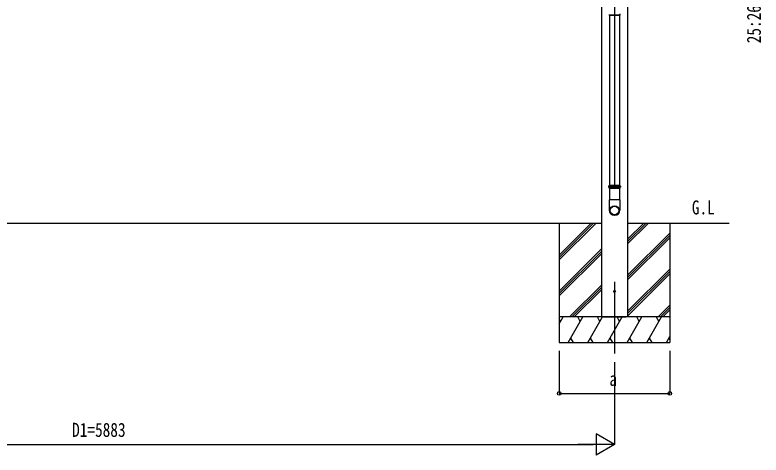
# Model space of a CAD drawing. Units: millimetres, scale not verified. Extents: x -10512 to 10512, y -7425 to 7425.
# Drawn here: x -6278 to -1893, y -4875 to -2286 of the extents above; entities that cross this region are included whole.
import ezdxf
from ezdxf.enums import TextEntityAlignment as Align

# ---------------------------------------------------------------- set-up
doc = ezdxf.new("R2010")
doc.units = ezdxf.units.MM
doc.header["$LTSCALE"] = 40
for name, color, linetype in [('0-2_USER1', 3, 'Continuous'), ('0-4_YKK_12', 2, 'Continuous'), ('0-5_YKK_13', 4, 'Continuous'), ('0-6_YKK_A1', 4, 'Continuous'), ('0-7_YKK_D', 6, 'Continuous')]:
    doc.layers.add(name, color=color, linetype=linetype)
doc.styles.add('ＭＳ ゴシック', font='')
doc.styles.get('ＭＳ ゴシック').set_extended_font_data('MS Gothic')

msp = doc.modelspace()

# ---------------------------------------------------------------- linework, layer by layer
at = {"layer": '0-4_YKK_12'}
for p, q in [((-2754.45, -1120.18), (-2754.45, -3297.41)), ((-2754.45, -3856.57), (-2754.45, -4277.65))]:
    msp.add_line(p, q, dxfattribs=at)
at = {"layer": '0-5_YKK_13'}
for p, q in [((-2787.05, -2286.23), (-2721.85, -2286.23)), ((-2786.45, -2286.23), (-2786.45, -2288.23)), ((-2786.45, -2288.23), (-2722.45, -2288.23)), ((-2784.45, -2288.23), (-2784.45, -3286.88)), ((-2724.45, -2288.23), (-2724.45, -3286.88)), ((-2722.45, -2286.23), (-2722.45, -2288.23)), ((-2786.45, -3286.88), (-2722.45, -3286.88)), ((-2786.45, -3286.88), (-2786.45, -3288.88)), ((-2722.45, -3286.88), (-2722.45, -3288.88)), ((-2792.45, -3295.88), (-2716.45, -3295.88)), ((-2787.05, -3288.88), (-2721.85, -3288.88)), ((-2787.05, -3302.88), (-2721.85, -3302.88)), ((-2786.45, -3302.88), (-2786.45, -3304.88)), ((-2786.45, -3304.88), (-2722.45, -3304.88)), ((-2784.45, -3304.88), (-2784.45, -3374.33)), ((-2724.45, -3304.88), (-2724.45, -3374.33)), ((-2722.45, -3302.88), (-2722.45, -3304.88)), ((-2722.6, -3374.33), (-2786.3, -3374.33)), ((-2786.3, -3374.33), (-2786.3, -3433.6)), ((-2722.6, -3374.33), (-2722.6, -3433.6))]:
    msp.add_line(p, q, dxfattribs=at)
msp.add_circle((-2754.45, -3912.52), 5, dxfattribs=at)
for centre, radius, start, end in [((-2748.7, -2279.23), 27.75, 345.38917, 0), ((-2760.2, -3295.88), 27.75, 165.38919, 194.61079), ((-2748.7, -3295.88), 27.75, 0, 14.61083), ((-2748.7, -3295.88), 27.75, 345.38917, 0), ((-2755.3, -3433.6), 31, 180, 270), ((-2753.6, -3433.6), 31, 270, 0)]:
    msp.add_arc(centre, radius, start, end, dxfattribs=at)
for major_axis in [(-28.29, 0), (-25.83, 0)]:
    msp.add_ellipse((-2754.45, -3436.42), major_axis=major_axis, ratio=0.996195, dxfattribs=at)
at = {"layer": '0-6_YKK_A1'}
for p, q in [((-2831.45, -895.65), (-2831.45, -3512.52)), ((-2677.45, -881.72), (-2677.45, -3512.52)), ((-2831.45, -3512.52), (-8560.45, -3512.52)), ((-3079.45, -3514.65), (-3077.32, -3512.52)), ((-3079.45, -3512.52), (-3079.45, -4212.52)), ((-3079.45, -3698.5), (-2893.47, -3512.52)), ((-3079.45, -3712.64), (-2879.33, -3512.52)), ((-3079.45, -3726.78), (-2865.19, -3512.52)), ((-3079.45, -3514.65), (-3077.32, -3512.52)), ((-2831.45, -3512.52), (-2831.45, -4062.52)), ((-2079.96, -3512.52), (-2677.45, -3512.52)), ((-2677.45, -3633.15), (-2556.82, -3512.52)), ((-2677.45, -3619.01), (-2570.96, -3512.52)), ((-2677.45, -3604.87), (-2585.1, -3512.52)), ((-2677.45, -3512.52), (-2677.45, -4062.52)), ((-2429.45, -3512.52), (-2429.45, -4212.52)), ((-2677.45, -3817), (-2429.45, -3569)), ((-2677.45, -3831.14), (-2429.45, -3583.14)), ((-2677.45, -3845.28), (-2429.45, -3597.28)), ((-3079.45, -3910.63), (-2831.45, -3662.63)), ((-3079.45, -3924.77), (-2831.45, -3676.77)), ((-3079.45, -3938.91), (-2831.45, -3690.91)), ((-2677.45, -4029.13), (-2429.45, -3781.13)), ((-2677.45, -4043.27), (-2429.45, -3795.27)), ((-2677.45, -4057.41), (-2429.45, -3809.41)), ((-3019.21, -4062.52), (-2831.45, -3874.76)), ((-3005.07, -4062.52), (-2831.45, -3888.9)), ((-2990.92, -4062.52), (-2831.45, -3903.05)), ((-2498.71, -4062.52), (-2429.45, -3993.26)), ((-2484.57, -4062.52), (-2429.45, -4007.4)), ((-2470.42, -4062.52), (-2429.45, -4021.55)), ((-2429.45, -4062.52), (-3079.45, -4062.52)), ((-3079.45, -4102.61), (-3056.3, -4062.52)), ((-3071.3, -4088.5), (-3079.45, -4074.39)), ((-3027.43, -4212.52), (-2940.83, -4062.52)), ((-2955.83, -4088.5), (-2970.83, -4062.52)), ((-2911.96, -4212.52), (-2825.36, -4062.52)), ((-2840.36, -4088.5), (-2855.36, -4062.52)), ((-2821.95, -4062.52), (-2686.95, -4062.52)), ((-2796.49, -4212.52), (-2709.89, -4062.52)), ((-2724.89, -4088.5), (-2739.89, -4062.52)), ((-2681.02, -4212.52), (-2594.42, -4062.52)), ((-2609.42, -4088.5), (-2624.42, -4062.52)), ((-2565.55, -4212.52), (-2478.95, -4062.52)), ((-2508.95, -4062.52), (-2493.95, -4088.5)), ((-3012.44, -4186.54), (-2997.44, -4212.52)), ((-2896.96, -4186.54), (-2881.96, -4212.52)), ((-2781.49, -4186.54), (-2766.5, -4212.52)), ((-2666.02, -4186.54), (-2651.03, -4212.52)), ((-2550.55, -4186.54), (-2535.56, -4212.52)), ((-2450.08, -4212.52), (-2429.45, -4176.78)), ((-2435.08, -4186.54), (-2429.45, -4196.3)), ((-3079.45, -4212.52), (-2429.45, -4212.52))]:
    msp.add_line(p, q, dxfattribs=at)
at = {"layer": '0-7_YKK_D'}
for p, q in [((-3079.45, -4262.5), (-3079.45, -4513.5)), ((-2429.45, -4262.5), (-2429.45, -4513.5)), ((-2754.45, -4327.65), (-2754.45, -4813.52)), ((-3079.45, -4512.5), (-2429.45, -4512.5)), ((-2754.45, -4812.52), (-2862.7, -4750.02)), ((-2862.7, -4750.02), (-2862.7, -4875.02)), ((-8512.45, -4812.52), (-2879.45, -4812.52)), ((-2754.45, -4812.52), (-2970.96, -4812.52)), ((-2754.45, -4812.52), (-2862.7, -4875.02))]:
    msp.add_line(p, q, dxfattribs=at)
for centre in [(-3079.45, -4512.5), (-2429.45, -4512.5)]:
    msp.add_circle(centre, 10.62, dxfattribs=at)

# ---------------------------------------------------------------- texts
at = {"layer": '0-2_USER1', "style": 'ＭＳ ゴシック', "width": 0.8}
msp.add_text('G.L', height=82.48, dxfattribs=at).set_placement((-2300.02, -3484.5), align=Align.BOTTOM_LEFT)
at = {"layer": '0-7_YKK_D', "style": 'ＭＳ ゴシック', "width": 0.8}
msp.add_text('25:2617', height=82.48, rotation=90, dxfattribs=at).set_placement((-1869.95, -2453.08), align=Align.BOTTOM_LEFT)
for s, p in [('a', (-2784.45, -4492.5)), ('D1=5883', (-5941.95, -4792.52))]:
    msp.add_text(s, height=82.48, dxfattribs=at).set_placement(p, align=Align.BOTTOM_LEFT)

doc.saveas('drawing.dxf')
